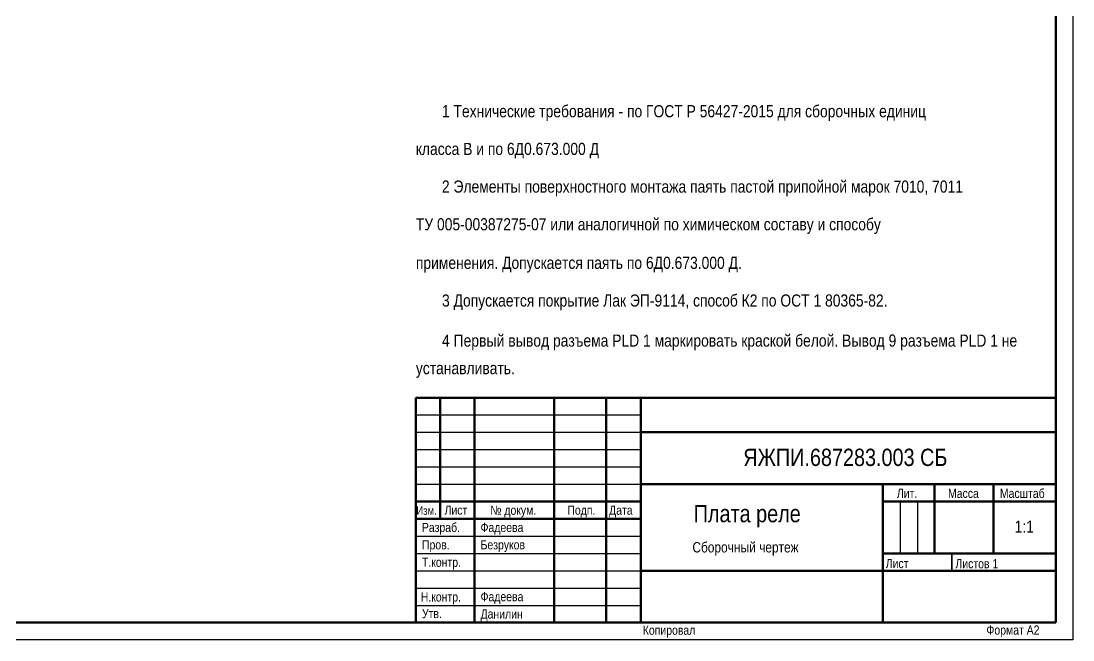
# Model space of a CAD drawing. Header units: millimetres. Extents: x 7140 to 8879, y -16257 to -5062.
# Drawn here: x 7429.4 to 7733.6, y -14949 to -14770.2 of the extents above; entities that cross this region are included whole.
import ezdxf

# ---------------------------------------------------------------- set-up
doc = ezdxf.new("R2010")
doc.units = ezdxf.units.MM
doc.layers.add('Gate', color=60, linetype='Continuous', lineweight=35)
doc.layers.add('ИЗМ', color=4, linetype='Continuous', lineweight=30)
doc.layers.add('Text', color=140, linetype='Continuous')
doc.layers.add('Wire', color=6, linetype='Continuous')
doc.styles.get("Standard").update_dxf_attribs({"font": 'ARIALN.TTF', "height": 3.4})

msp = doc.modelspace()

# ---------------------------------------------------------------- linework, layer by layer
at = {"layer": 'Gate', "color": 0, "lineweight": 50}
for p, q in [((7728.57977, -14533.53316), (7728.57977, -14944.04096)), ((7608.57977, -14879.04096), (7543.57977, -14879.04096)), ((7543.57977, -14879.04096), (7543.57977, -14889.04096)), ((7550.57977, -14889.04096), (7550.57977, -14879.04096)), ((7560.57977, -14889.04096), (7560.57977, -14879.04096)), ((7583.57977, -14889.04096), (7583.57977, -14879.04096)), ((7598.57977, -14889.04096), (7598.57977, -14879.04096)), ((7608.57977, -14889.04096), (7608.57977, -14879.04096)), ((7608.57977, -14879.04096), (7728.57977, -14879.04096)), ((7543.57977, -14889.04096), (7543.57977, -14944.04096)), ((7550.57977, -14914.04096), (7550.57977, -14889.04096)), ((7560.57977, -14889.04096), (7560.57977, -14944.04096)), ((7583.57977, -14889.04096), (7583.57977, -14944.04096)), ((7598.57977, -14889.04096), (7598.57977, -14944.04096)), ((7608.57977, -14889.04096), (7608.57977, -14944.04096)), ((7608.57977, -14889.04096), (7728.57977, -14889.04096)), ((7728.57977, -14889.04096), (7728.57977, -14944.04096)), ((7608.57977, -14904.04096), (7728.57977, -14904.04096)), ((7678.57977, -14944.04096), (7678.57977, -14904.04096)), ((7693.57977, -14904.04096), (7693.57977, -14924.04096)), ((7710.57977, -14904.04096), (7710.57977, -14924.04096)), ((7543.57977, -14909.04096), (7608.57977, -14909.04096)), ((7678.57977, -14909.04096), (7728.57977, -14909.04096)), ((7543.57977, -14914.04096), (7608.57977, -14914.04096)), ((7678.57977, -14924.04096), (7728.57977, -14924.04096)), ((7608.57977, -14929.04096), (7728.57977, -14929.04096)), ((7728.57977, -14944.04096), (7147.57875, -14944.0389)), ((7543.57977, -14944.04096), (7728.57977, -14944.04096)), ((7543.57977, -14944.04096), (7728.57977, -14944.04096))]:
    msp.add_line(p, q, dxfattribs=at)
at = {"layer": 'Gate', "color": 0}
msp.add_line((7698.57977, -14924.04096), (7698.57977, -14929.04096), dxfattribs=at)
at = {"layer": 'Wire', "color": 0}
for p, q in [((7733.57154, -14528.54044), (7733.57154, -14949.03367)), ((7543.57977, -14884.04096), (7608.57977, -14884.04096)), ((7543.57977, -14889.04096), (7608.57977, -14889.04096)), ((7543.57977, -14894.04096), (7608.57977, -14894.04096)), ((7543.57977, -14899.04096), (7608.57977, -14899.04096)), ((7543.57977, -14904.04096), (7608.57977, -14904.04096)), ((7683.57977, -14909.04096), (7683.57977, -14924.04096)), ((7688.57977, -14909.04096), (7688.57977, -14924.04096)), ((7543.57977, -14919.04096), (7608.57977, -14919.04096)), ((7543.57977, -14924.04096), (7608.57977, -14924.04096)), ((7543.57977, -14929.04096), (7608.57977, -14929.04096)), ((7543.57977, -14934.04096), (7608.57977, -14934.04096)), ((7543.57977, -14939.04096), (7608.57977, -14939.04096)), ((7733.57154, -14949.03367), (7139.585, -14949.03367))]:
    msp.add_line(p, q, dxfattribs=at)

# ---------------------------------------------------------------- texts
at = {"insert": (7716.68525, -14914.54001), "char_height": 3.5, "attachment_point": 1}
msp.add_mtext_dynamic_manual_height_columns('1:1', width=7.2699492, gutter_width=17.5, heights=[0], dxfattribs=at)
at = {"layer": 'Text', "color": 0, "attachment_point": 1}
for s, insert, char_height in [('ЯЖПИ.687283.003 СБ', (7638.25784, -14893.77503), 5), ('Лит.', (7682.65433, -14905.34097), 2.64), ('Масса', (7697.44795, -14905.36879), 2.64), ('Масштаб', (7712.44795, -14905.36369), 2.64), ('Изм.', (7543.71973, -14910.46861), 2.4), ('Лист', (7551.87138, -14910.20685), 2.64), ('№ докум.', (7565.091, -14910.22756), 2.64), ('Подп.', (7587.37976, -14910.19944), 2.64), ('Дата', (7599.45557, -14910.22039), 2.64), ('Плата реле', (7623.90768, -14910.02904), 5), ('Разраб.', (7545.31537, -14915.20043), 2.64), ('Фадеева', (7562.28036, -14915.21269), 2.64), ('Пров.', (7545.34407, -14920.2234), 2.64), ('Безруков', (7562.28153, -14920.22121), 2.64), ('Сборочный чертеж ', (7623.54673, -14920.74667), 3), ('Т.контр.', (7545.35226, -14925.26523), 2.64), ('Лист ', (7679.43993, -14925.63102), 2.64), ('Листов 1', (7699.58375, -14925.67912), 2.64), ('Н.контр.', (7545.00623, -14935.28633), 2.64), ('Фадеева', (7562.28036, -14935.21269), 2.64), ('Утв.', (7545.34927, -14940.09197), 2.64), ('Данилин', (7562.28035, -14940.21209), 2.64), ('Копировал', (7609.19684, -14944.89259), 2.64), ('Формат А2', (7708.55067, -14944.84783), 2.64)]:
    msp.add_mtext(s, dxfattribs=dict(at, insert=insert, char_height=char_height))
at = {"layer": 'ИЗМ'}
for s, p in [('1 Технические требования - по ГОСТ Р 56427-2015 для сборочных единиц', (7551.1086, -14798.01934)), ('класса В и по 6Д0.673.000 Д', (7543.57977, -14808.90823)), ('2 Элементы поверхностного монтажа паять пастой припойной марок 7010, 7011', (7551.1086, -14819.79712)), ('ТУ 005-00387275-07 или аналогичной по химическом составу и способу', (7543.57977, -14830.68601)), ('применения. Допускается паять по 6Д0.673.000 Д.', (7543.57977, -14841.82349)), ('3 Допускается покрытие Лак ЭП-9114, способ К2 по ОСТ 1 80365-82.', (7551.13988, -14852.71009)), ('4 Первый вывод разъема PLD 1 маркировать краской белой. Вывод 9 разъема PLD 1 не  ', (7551.13988, -14864.28752)), ('устанавливать.', (7543.57977, -14872.25967))]:
    msp.add_text(s, height=3.5, dxfattribs=at).set_placement(p)

doc.saveas('drawing.dxf')
